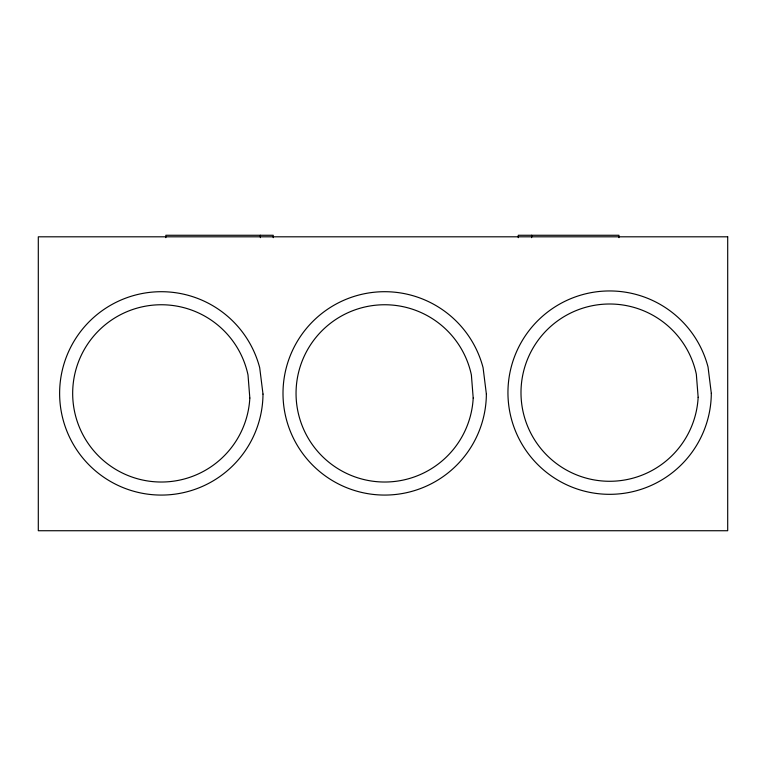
<?xml version="1.0" encoding="UTF-8"?>
<svg xmlns="http://www.w3.org/2000/svg" width="766" height="766" viewBox="0 0 766 766"><rect width="100%" height="100%" fill="white"/><g stroke="black" fill="none" stroke-linecap="round" stroke-linejoin="round"><path stroke-width="1.15" d="M618.966 237.661L618.966 235.267L518.266 235.267L518.266 237.661M531.633 235.267L531.633 237.661M273.232 237.661L273.232 235.267L165.839 235.267L165.839 237.661M260.392 235.267L260.392 237.661M727.7 236.809L38.3 236.809L38.3 530.733L727.7 530.733L727.7 236.809M711.317 393.331L708.033 366.991A101.687 101.687 0 0 0 544.798 314.299A101.687 101.687 0 0 0 566.036 484.505A101.687 101.687 0 0 0 711.317 393.331M486.372 394.078L483.087 367.737A101.687 101.687 0 0 0 319.853 315.046A101.687 101.687 0 0 0 341.09 485.251A101.687 101.687 0 0 0 486.372 394.078M262.997 394.078L259.703 367.737A101.687 101.687 0 0 0 96.478 315.046A101.687 101.687 0 0 0 117.705 485.251A101.687 101.687 0 0 0 262.997 394.078M698.152 397.286L696.332 374.22A88.636 88.636 0 0 0 556.298 321.844A88.636 88.636 0 0 0 568.008 470.899A88.636 88.636 0 0 0 698.152 397.286M473.197 398.033L471.387 374.967A88.636 88.636 0 0 0 331.352 322.591A88.636 88.636 0 0 0 343.063 471.645A88.636 88.636 0 0 0 473.197 398.033M249.821 398.033L248.012 374.967A88.636 88.636 0 0 0 107.977 322.591A88.636 88.636 0 0 0 119.688 471.645A88.636 88.636 0 0 0 249.821 398.033"/></g></svg>
